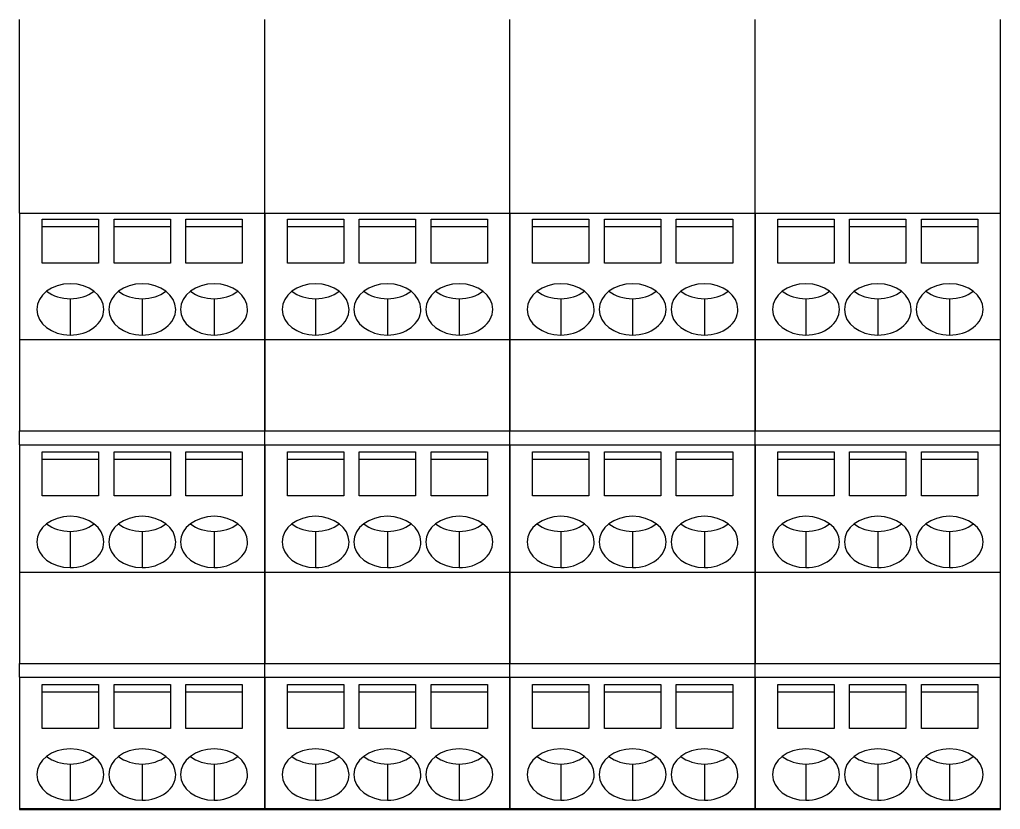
# Model space of a CAD drawing. Header units: millimetres. Extents: x 2268 to 4339, y 1619 to 2163.
# Drawn here: x 2942 to 3075.3, y 1775.4 to 1882.7 of the extents above; entities that cross this region are included whole.
import ezdxf

# ---------------------------------------------------------------- set-up
doc = ezdxf.new("R2010")
doc.units = ezdxf.units.MM

msp = doc.modelspace()

# ---------------------------------------------------------------- linework, layer by layer
for p, q in [((2941.98, 1856.36), (2941.98, 1882.66)), ((2975.31, 1856.36), (2975.31, 1882.66)), ((2975.31, 1856.36), (2975.31, 1882.66)), ((3008.63, 1856.36), (3008.63, 1882.66)), ((3008.63, 1856.36), (3008.63, 1882.66)), ((3041.96, 1856.36), (3041.96, 1882.66)), ((3041.96, 1856.36), (3041.96, 1882.66)), ((3075.29, 1856.36), (3075.29, 1882.66)), ((2941.98, 1856.36), (2975.31, 1856.36)), ((2941.98, 1856.36), (2941.98, 1839.2)), ((2975.31, 1839.2), (2975.31, 1856.36)), ((2975.31, 1856.36), (3008.63, 1856.36)), ((2975.31, 1856.36), (2975.31, 1839.2)), ((3008.63, 1839.2), (3008.63, 1856.36)), ((3008.63, 1856.36), (3041.96, 1856.36)), ((3008.63, 1856.36), (3008.63, 1839.2)), ((3041.96, 1839.2), (3041.96, 1856.36)), ((3041.96, 1856.36), (3075.29, 1856.36)), ((3041.96, 1856.36), (3041.96, 1839.2)), ((3075.29, 1839.2), (3075.29, 1856.36)), ((2945.04, 1855.56), (2952.7, 1855.56)), ((2945.04, 1849.58), (2945.04, 1855.56)), ((2952.7, 1854.5), (2945.04, 1854.5)), ((2952.7, 1855.56), (2952.7, 1849.58)), ((2954.81, 1855.56), (2962.47, 1855.56)), ((2954.81, 1849.58), (2954.81, 1855.56)), ((2962.47, 1854.5), (2954.81, 1854.5)), ((2962.47, 1855.56), (2962.47, 1849.58)), ((2964.58, 1855.56), (2972.24, 1855.56)), ((2964.58, 1849.58), (2964.58, 1855.56)), ((2972.24, 1854.5), (2964.58, 1854.5)), ((2972.24, 1855.56), (2972.24, 1849.58)), ((2978.37, 1855.56), (2986.03, 1855.56)), ((2978.37, 1849.58), (2978.37, 1855.56)), ((2986.03, 1854.5), (2978.37, 1854.5)), ((2986.03, 1855.56), (2986.03, 1849.58)), ((2988.14, 1855.56), (2995.8, 1855.56)), ((2988.14, 1849.58), (2988.14, 1855.56)), ((2995.8, 1854.5), (2988.14, 1854.5)), ((2995.8, 1855.56), (2995.8, 1849.58)), ((2997.91, 1855.56), (3005.57, 1855.56)), ((2997.91, 1849.58), (2997.91, 1855.56)), ((3005.57, 1854.5), (2997.91, 1854.5)), ((3005.57, 1855.56), (3005.57, 1849.58)), ((3011.7, 1855.56), (3019.36, 1855.56)), ((3011.7, 1849.58), (3011.7, 1855.56)), ((3019.36, 1854.5), (3011.7, 1854.5)), ((3019.36, 1855.56), (3019.36, 1849.58)), ((3021.47, 1855.56), (3029.13, 1855.56)), ((3021.47, 1849.58), (3021.47, 1855.56)), ((3029.13, 1854.5), (3021.47, 1854.5)), ((3029.13, 1855.56), (3029.13, 1849.58)), ((3031.24, 1855.56), (3038.9, 1855.56)), ((3031.24, 1849.58), (3031.24, 1855.56)), ((3038.9, 1854.5), (3031.24, 1854.5)), ((3038.9, 1855.56), (3038.9, 1849.58)), ((3045.03, 1855.56), (3052.69, 1855.56)), ((3045.03, 1849.58), (3045.03, 1855.56)), ((3052.69, 1854.5), (3045.03, 1854.5)), ((3052.69, 1855.56), (3052.69, 1849.58)), ((3054.79, 1855.56), (3062.46, 1855.56)), ((3054.79, 1849.58), (3054.79, 1855.56)), ((3062.46, 1854.5), (3054.79, 1854.5)), ((3062.46, 1855.56), (3062.46, 1849.58)), ((3064.56, 1855.56), (3072.23, 1855.56)), ((3064.56, 1849.58), (3064.56, 1855.56)), ((3072.23, 1854.5), (3064.56, 1854.5)), ((3072.23, 1855.56), (3072.23, 1849.58)), ((2952.7, 1849.58), (2945.04, 1849.58)), ((2962.47, 1849.58), (2954.81, 1849.58)), ((2972.24, 1849.58), (2964.58, 1849.58)), ((2986.03, 1849.58), (2978.37, 1849.58)), ((2995.8, 1849.58), (2988.14, 1849.58)), ((3005.57, 1849.58), (2997.91, 1849.58)), ((3019.36, 1849.58), (3011.7, 1849.58)), ((3029.13, 1849.58), (3021.47, 1849.58)), ((3038.9, 1849.58), (3031.24, 1849.58)), ((3052.69, 1849.58), (3045.03, 1849.58)), ((3062.46, 1849.58), (3054.79, 1849.58)), ((3072.23, 1849.58), (3064.56, 1849.58)), ((2948.87, 1844.74), (2948.87, 1839.82)), ((2958.64, 1844.74), (2958.64, 1839.82)), ((2968.41, 1844.74), (2968.41, 1839.82)), ((2982.2, 1844.74), (2982.2, 1839.82)), ((2991.97, 1844.74), (2991.97, 1839.82)), ((3001.74, 1844.74), (3001.74, 1839.82)), ((3015.53, 1844.74), (3015.53, 1839.82)), ((3025.3, 1844.74), (3025.3, 1839.82)), ((3035.07, 1844.74), (3035.07, 1839.82)), ((3048.86, 1844.74), (3048.86, 1839.82)), ((3058.63, 1844.74), (3058.63, 1839.82)), ((3068.39, 1844.74), (3068.39, 1839.82)), ((2941.98, 1839.2), (2975.31, 1839.2)), ((2941.98, 1839.2), (2941.98, 1826.78)), ((2975.31, 1826.78), (2975.31, 1839.2)), ((2975.31, 1839.2), (3008.63, 1839.2)), ((2975.31, 1839.2), (2975.31, 1826.78)), ((3008.63, 1826.78), (3008.63, 1839.2)), ((3008.63, 1839.2), (3041.96, 1839.2)), ((3008.63, 1839.2), (3008.63, 1826.78)), ((3041.96, 1826.78), (3041.96, 1839.2)), ((3041.96, 1839.2), (3075.29, 1839.2)), ((3041.96, 1839.2), (3041.96, 1826.78)), ((3075.29, 1826.78), (3075.29, 1839.2)), ((2941.98, 1826.78), (2975.31, 1826.78)), ((2941.98, 1824.92), (2941.98, 1826.78)), ((2975.31, 1824.92), (2975.31, 1826.78)), ((2975.31, 1826.78), (3008.63, 1826.78)), ((2975.31, 1824.92), (2975.31, 1826.78)), ((3008.63, 1824.92), (3008.63, 1826.78)), ((3008.63, 1826.78), (3041.96, 1826.78)), ((3008.63, 1824.92), (3008.63, 1826.78)), ((3041.96, 1824.92), (3041.96, 1826.78)), ((3041.96, 1826.78), (3075.29, 1826.78)), ((3041.96, 1824.92), (3041.96, 1826.78)), ((3075.29, 1824.92), (3075.29, 1826.78)), ((2941.98, 1824.92), (2975.31, 1824.92)), ((2941.98, 1824.92), (2941.98, 1807.59)), ((2945.04, 1823.95), (2952.7, 1823.95)), ((2945.04, 1817.97), (2945.04, 1823.95)), ((2952.7, 1823.95), (2952.7, 1817.97)), ((2954.81, 1823.95), (2962.47, 1823.95)), ((2954.81, 1817.97), (2954.81, 1823.95)), ((2962.47, 1823.95), (2962.47, 1817.97)), ((2964.58, 1823.95), (2972.24, 1823.95)), ((2964.58, 1817.97), (2964.58, 1823.95)), ((2972.24, 1823.95), (2972.24, 1817.97)), ((2975.31, 1807.59), (2975.31, 1824.92)), ((2975.31, 1824.92), (3008.63, 1824.92)), ((2975.31, 1824.92), (2975.31, 1807.59)), ((2978.37, 1823.95), (2986.03, 1823.95)), ((2978.37, 1817.97), (2978.37, 1823.95)), ((2986.03, 1823.95), (2986.03, 1817.97)), ((2988.14, 1823.95), (2995.8, 1823.95)), ((2988.14, 1817.97), (2988.14, 1823.95)), ((2995.8, 1823.95), (2995.8, 1817.97)), ((2997.91, 1823.95), (3005.57, 1823.95)), ((2997.91, 1817.97), (2997.91, 1823.95)), ((3005.57, 1823.95), (3005.57, 1817.97)), ((3008.63, 1807.59), (3008.63, 1824.92)), ((3008.63, 1824.92), (3041.96, 1824.92)), ((3008.63, 1824.92), (3008.63, 1807.59)), ((3011.7, 1823.95), (3019.36, 1823.95)), ((3011.7, 1817.97), (3011.7, 1823.95)), ((3019.36, 1823.95), (3019.36, 1817.97)), ((3021.47, 1823.95), (3029.13, 1823.95)), ((3021.47, 1817.97), (3021.47, 1823.95)), ((3029.13, 1823.95), (3029.13, 1817.97)), ((3031.24, 1823.95), (3038.9, 1823.95)), ((3031.24, 1817.97), (3031.24, 1823.95)), ((3038.9, 1823.95), (3038.9, 1817.97)), ((3041.96, 1807.59), (3041.96, 1824.92)), ((3041.96, 1824.92), (3075.29, 1824.92)), ((3041.96, 1824.92), (3041.96, 1807.59)), ((3045.03, 1823.95), (3052.69, 1823.95)), ((3045.03, 1817.97), (3045.03, 1823.95)), ((3052.69, 1823.95), (3052.69, 1817.97)), ((3054.79, 1823.95), (3062.46, 1823.95)), ((3054.79, 1817.97), (3054.79, 1823.95)), ((3062.46, 1823.95), (3062.46, 1817.97)), ((3064.56, 1823.95), (3072.23, 1823.95)), ((3064.56, 1817.97), (3064.56, 1823.95)), ((3072.23, 1823.95), (3072.23, 1817.97)), ((3075.29, 1807.59), (3075.29, 1824.92)), ((2952.7, 1822.9), (2945.04, 1822.9)), ((2962.47, 1822.9), (2954.81, 1822.9)), ((2972.24, 1822.9), (2964.58, 1822.9)), ((2986.03, 1822.9), (2978.37, 1822.9)), ((2995.8, 1822.9), (2988.14, 1822.9)), ((3005.57, 1822.9), (2997.91, 1822.9)), ((3019.36, 1822.9), (3011.7, 1822.9)), ((3029.13, 1822.9), (3021.47, 1822.9)), ((3038.9, 1822.9), (3031.24, 1822.9)), ((3052.69, 1822.9), (3045.03, 1822.9)), ((3062.46, 1822.9), (3054.79, 1822.9)), ((3072.23, 1822.9), (3064.56, 1822.9)), ((2952.7, 1817.97), (2945.04, 1817.97)), ((2962.47, 1817.97), (2954.81, 1817.97)), ((2972.24, 1817.97), (2964.58, 1817.97)), ((2986.03, 1817.97), (2978.37, 1817.97)), ((2995.8, 1817.97), (2988.14, 1817.97)), ((3005.57, 1817.97), (2997.91, 1817.97)), ((3019.36, 1817.97), (3011.7, 1817.97)), ((3029.13, 1817.97), (3021.47, 1817.97)), ((3038.9, 1817.97), (3031.24, 1817.97)), ((3052.69, 1817.97), (3045.03, 1817.97)), ((3062.46, 1817.97), (3054.79, 1817.97)), ((3072.23, 1817.97), (3064.56, 1817.97)), ((2948.87, 1813.14), (2948.87, 1808.21)), ((2958.64, 1813.14), (2958.64, 1808.21)), ((2968.41, 1813.14), (2968.41, 1808.21)), ((2982.2, 1813.14), (2982.2, 1808.21)), ((2991.97, 1813.14), (2991.97, 1808.21)), ((3001.74, 1813.14), (3001.74, 1808.21)), ((3015.53, 1813.14), (3015.53, 1808.21)), ((3025.3, 1813.14), (3025.3, 1808.21)), ((3035.07, 1813.14), (3035.07, 1808.21)), ((3048.86, 1813.14), (3048.86, 1808.21)), ((3058.63, 1813.14), (3058.63, 1808.21)), ((3068.39, 1813.14), (3068.39, 1808.21)), ((2941.98, 1807.59), (2975.31, 1807.59)), ((2941.98, 1807.59), (2941.98, 1795.18)), ((2975.31, 1795.18), (2975.31, 1807.59)), ((2975.31, 1807.59), (3008.63, 1807.59)), ((2975.31, 1807.59), (2975.31, 1795.18)), ((3008.63, 1795.18), (3008.63, 1807.59)), ((3008.63, 1807.59), (3041.96, 1807.59)), ((3008.63, 1807.59), (3008.63, 1795.18)), ((3041.96, 1795.18), (3041.96, 1807.59)), ((3041.96, 1807.59), (3075.29, 1807.59)), ((3041.96, 1807.59), (3041.96, 1795.18)), ((3075.29, 1795.18), (3075.29, 1807.59)), ((2941.98, 1795.18), (2975.31, 1795.18)), ((2941.98, 1793.32), (2941.98, 1795.18)), ((2975.31, 1793.32), (2975.31, 1795.18)), ((2975.31, 1795.18), (3008.63, 1795.18)), ((2975.31, 1793.32), (2975.31, 1795.18)), ((3008.63, 1793.32), (3008.63, 1795.18)), ((3008.63, 1795.18), (3041.96, 1795.18)), ((3008.63, 1793.32), (3008.63, 1795.18)), ((3041.96, 1793.32), (3041.96, 1795.18)), ((3041.96, 1795.18), (3075.29, 1795.18)), ((3041.96, 1793.32), (3041.96, 1795.18)), ((3075.29, 1793.32), (3075.29, 1795.18)), ((2941.98, 1793.32), (2975.31, 1793.32)), ((2941.98, 1793.32), (2941.98, 1775.48)), ((2975.31, 1775.48), (2975.31, 1793.32)), ((2975.31, 1793.32), (3008.63, 1793.32)), ((2975.31, 1793.32), (2975.31, 1775.48)), ((3008.63, 1775.48), (3008.63, 1793.32)), ((3008.63, 1793.32), (3041.96, 1793.32)), ((3008.63, 1793.32), (3008.63, 1775.48)), ((3041.96, 1775.48), (3041.96, 1793.32)), ((3041.96, 1793.32), (3075.29, 1793.32)), ((3041.96, 1793.32), (3041.96, 1775.48)), ((3075.29, 1775.48), (3075.29, 1793.32)), ((2945.04, 1792.35), (2952.7, 1792.35)), ((2945.04, 1786.37), (2945.04, 1792.35)), ((2952.7, 1792.35), (2952.7, 1786.37)), ((2954.81, 1792.35), (2962.47, 1792.35)), ((2954.81, 1786.37), (2954.81, 1792.35)), ((2962.47, 1792.35), (2962.47, 1786.37)), ((2964.58, 1792.35), (2972.24, 1792.35)), ((2964.58, 1786.37), (2964.58, 1792.35)), ((2972.24, 1792.35), (2972.24, 1786.37)), ((2978.37, 1792.35), (2986.03, 1792.35)), ((2978.37, 1786.37), (2978.37, 1792.35)), ((2986.03, 1792.35), (2986.03, 1786.37)), ((2988.14, 1792.35), (2995.8, 1792.35)), ((2988.14, 1786.37), (2988.14, 1792.35)), ((2995.8, 1792.35), (2995.8, 1786.37)), ((2997.91, 1792.35), (3005.57, 1792.35)), ((2997.91, 1786.37), (2997.91, 1792.35)), ((3005.57, 1792.35), (3005.57, 1786.37)), ((3011.7, 1792.35), (3019.36, 1792.35)), ((3011.7, 1786.37), (3011.7, 1792.35)), ((3019.36, 1792.35), (3019.36, 1786.37)), ((3021.47, 1792.35), (3029.13, 1792.35)), ((3021.47, 1786.37), (3021.47, 1792.35)), ((3029.13, 1792.35), (3029.13, 1786.37)), ((3031.24, 1792.35), (3038.9, 1792.35)), ((3031.24, 1786.37), (3031.24, 1792.35)), ((3038.9, 1792.35), (3038.9, 1786.37)), ((3045.03, 1792.35), (3052.69, 1792.35)), ((3045.03, 1786.37), (3045.03, 1792.35)), ((3052.69, 1792.35), (3052.69, 1786.37)), ((3054.79, 1792.35), (3062.46, 1792.35)), ((3054.79, 1786.37), (3054.79, 1792.35)), ((3062.46, 1792.35), (3062.46, 1786.37)), ((3064.56, 1792.35), (3072.23, 1792.35)), ((3064.56, 1786.37), (3064.56, 1792.35)), ((3072.23, 1792.35), (3072.23, 1786.37)), ((2952.7, 1791.29), (2945.04, 1791.29)), ((2962.47, 1791.29), (2954.81, 1791.29)), ((2972.24, 1791.29), (2964.58, 1791.29)), ((2986.03, 1791.29), (2978.37, 1791.29)), ((2995.8, 1791.29), (2988.14, 1791.29)), ((3005.57, 1791.29), (2997.91, 1791.29)), ((3019.36, 1791.29), (3011.7, 1791.29)), ((3029.13, 1791.29), (3021.47, 1791.29)), ((3038.9, 1791.29), (3031.24, 1791.29)), ((3052.69, 1791.29), (3045.03, 1791.29)), ((3062.46, 1791.29), (3054.79, 1791.29)), ((3072.23, 1791.29), (3064.56, 1791.29)), ((2952.7, 1786.37), (2945.04, 1786.37)), ((2962.47, 1786.37), (2954.81, 1786.37)), ((2972.24, 1786.37), (2964.58, 1786.37)), ((2986.03, 1786.37), (2978.37, 1786.37)), ((2995.8, 1786.37), (2988.14, 1786.37)), ((3005.57, 1786.37), (2997.91, 1786.37)), ((3019.36, 1786.37), (3011.7, 1786.37)), ((3029.13, 1786.37), (3021.47, 1786.37)), ((3038.9, 1786.37), (3031.24, 1786.37)), ((3052.69, 1786.37), (3045.03, 1786.37)), ((3062.46, 1786.37), (3054.79, 1786.37)), ((3072.23, 1786.37), (3064.56, 1786.37)), ((2948.87, 1781.54), (2948.87, 1776.61)), ((2958.64, 1781.54), (2958.64, 1776.61)), ((2968.41, 1781.54), (2968.41, 1776.61)), ((2982.2, 1781.54), (2982.2, 1776.61)), ((2991.97, 1781.54), (2991.97, 1776.61)), ((3001.74, 1781.54), (3001.74, 1776.61)), ((3015.53, 1781.54), (3015.53, 1776.61)), ((3025.3, 1781.54), (3025.3, 1776.61)), ((3035.07, 1781.54), (3035.07, 1776.61)), ((3048.86, 1781.54), (3048.86, 1776.61)), ((3058.63, 1781.54), (3058.63, 1776.61)), ((3068.39, 1781.54), (3068.39, 1776.61)), ((2941.98, 1775.48), (2975.31, 1775.48)), ((2941.98, 1775.48), (2941.98, 1775.37)), ((2941.98, 1775.37), (2975.31, 1775.37)), ((2975.31, 1775.37), (2975.31, 1775.48)), ((2975.31, 1775.48), (3008.63, 1775.48)), ((2975.31, 1775.48), (2975.31, 1775.37)), ((2975.31, 1775.37), (3008.63, 1775.37)), ((3008.63, 1775.37), (3008.63, 1775.48)), ((3008.63, 1775.48), (3041.96, 1775.48)), ((3008.63, 1775.48), (3008.63, 1775.37)), ((3008.63, 1775.37), (3041.96, 1775.37)), ((3041.96, 1775.37), (3041.96, 1775.48)), ((3041.96, 1775.48), (3075.29, 1775.48)), ((3041.96, 1775.48), (3041.96, 1775.37)), ((3041.96, 1775.37), (3075.29, 1775.37)), ((3075.29, 1775.37), (3075.29, 1775.48))]:
    msp.add_line(p, q)
for centre, major_axis, start_param, end_param in [((2948.87, 1843.3), (-4.55, 0), -1.570796, 0), ((2948.87, 1843.3), (-4.55, 0), 3.141593, 4.712389), ((2958.64, 1843.3), (-4.55, 0), -1.570796, 0), ((2958.64, 1843.3), (-4.55, 0), 3.141593, 4.712389), ((2968.41, 1843.3), (-4.55, 0), -1.570796, 0), ((2968.41, 1843.3), (-4.55, 0), 3.141593, 4.712389), ((2982.2, 1843.3), (-4.55, 0), -1.570796, 0), ((2982.2, 1843.3), (-4.55, 0), 3.141593, 4.712389), ((2991.97, 1843.3), (-4.55, 0), -1.570796, 0), ((2991.97, 1843.3), (-4.55, 0), 3.141593, 4.712389), ((3001.74, 1843.3), (-4.55, 0), -1.570796, 0), ((3001.74, 1843.3), (-4.55, 0), 3.141593, 4.712389), ((3015.53, 1843.3), (-4.55, 0), -1.570796, 0), ((3015.53, 1843.3), (-4.55, 0), 3.141593, 4.712389), ((3025.3, 1843.3), (-4.55, 0), -1.570796, 0), ((3025.3, 1843.3), (-4.55, 0), 3.141593, 4.712389), ((3035.07, 1843.3), (-4.55, 0), -1.570796, 0), ((3035.07, 1843.3), (-4.55, 0), 3.141593, 4.712389), ((3048.86, 1843.3), (-4.55, 0), -1.570796, 0), ((3048.86, 1843.3), (-4.55, 0), 3.141593, 4.712389), ((3058.63, 1843.3), (-4.55, 0), -1.570796, 0), ((3058.63, 1843.3), (-4.55, 0), 3.141593, 4.712389), ((3068.39, 1843.3), (-4.55, 0), -1.570796, 0), ((3068.39, 1843.3), (-4.55, 0), 3.141593, 4.712389), ((2948.87, 1848.23), (4.55, 0), -2.35691, -1.570796), ((2948.87, 1848.23), (4.55, 0), -1.570796, -0.784682), ((2958.64, 1848.23), (4.55, 0), -2.35691, -1.570796), ((2958.64, 1848.23), (4.55, 0), -1.570796, -0.784682), ((2968.41, 1848.23), (4.55, 0), -2.35691, -1.570796), ((2968.41, 1848.23), (4.55, 0), -1.570796, -0.784682), ((2982.2, 1848.23), (4.55, 0), -2.35691, -1.570796), ((2982.2, 1848.23), (4.55, 0), -1.570796, -0.784682), ((2991.97, 1848.23), (4.55, 0), -2.35691, -1.570796), ((2991.97, 1848.23), (4.55, 0), -1.570796, -0.784682), ((3001.74, 1848.23), (4.55, 0), -2.35691, -1.570796), ((3001.74, 1848.23), (4.55, 0), -1.570796, -0.784682), ((3015.53, 1848.23), (4.55, 0), -2.35691, -1.570796), ((3015.53, 1848.23), (4.55, 0), -1.570796, -0.784682), ((3025.3, 1848.23), (4.55, 0), -2.35691, -1.570796), ((3025.3, 1848.23), (4.55, 0), -1.570796, -0.784682), ((3035.07, 1848.23), (4.55, 0), -2.35691, -1.570796), ((3035.07, 1848.23), (4.55, 0), -1.570796, -0.784682), ((3048.86, 1848.23), (4.55, 0), -2.35691, -1.570796), ((3048.86, 1848.23), (4.55, 0), -1.570796, -0.784682), ((3058.63, 1848.23), (4.55, 0), -2.35691, -1.570796), ((3058.63, 1848.23), (4.55, 0), -1.570796, -0.784682), ((3068.39, 1848.23), (4.55, 0), -2.35691, -1.570796), ((3068.39, 1848.23), (4.55, 0), -1.570796, -0.784682), ((2948.87, 1843.3), (-4.55, 0), 0, 1.570796), ((2948.87, 1843.3), (-4.55, 0), 1.570796, 3.141593), ((2958.64, 1843.3), (-4.55, 0), 0, 1.570796), ((2958.64, 1843.3), (-4.55, 0), 1.570796, 3.141593), ((2968.41, 1843.3), (-4.55, 0), 0, 1.570796), ((2968.41, 1843.3), (-4.55, 0), 1.570796, 3.141593), ((2982.2, 1843.3), (-4.55, 0), 0, 1.570796), ((2982.2, 1843.3), (-4.55, 0), 1.570796, 3.141593), ((2991.97, 1843.3), (-4.55, 0), 0, 1.570796), ((2991.97, 1843.3), (-4.55, 0), 1.570796, 3.141593), ((3001.74, 1843.3), (-4.55, 0), 0, 1.570796), ((3001.74, 1843.3), (-4.55, 0), 1.570796, 3.141593), ((3015.53, 1843.3), (-4.55, 0), 0, 1.570796), ((3015.53, 1843.3), (-4.55, 0), 1.570796, 3.141593), ((3025.3, 1843.3), (-4.55, 0), 0, 1.570796), ((3025.3, 1843.3), (-4.55, 0), 1.570796, 3.141593), ((3035.07, 1843.3), (-4.55, 0), 0, 1.570796), ((3035.07, 1843.3), (-4.55, 0), 1.570796, 3.141593), ((3048.86, 1843.3), (-4.55, 0), 0, 1.570796), ((3048.86, 1843.3), (-4.55, 0), 1.570796, 3.141593), ((3058.63, 1843.3), (-4.55, 0), 0, 1.570796), ((3058.63, 1843.3), (-4.55, 0), 1.570796, 3.141593), ((3068.39, 1843.3), (-4.55, 0), 0, 1.570796), ((3068.39, 1843.3), (-4.55, 0), 1.570796, 3.141593), ((2948.87, 1811.7), (-4.55, 0), -1.570796, 0), ((2948.87, 1811.7), (-4.55, 0), 3.141593, 4.712389), ((2958.64, 1811.7), (-4.55, 0), -1.570796, 0), ((2958.64, 1811.7), (-4.55, 0), 3.141593, 4.712389), ((2968.41, 1811.7), (-4.55, 0), -1.570796, 0), ((2968.41, 1811.7), (-4.55, 0), 3.141593, 4.712389), ((2982.2, 1811.7), (-4.55, 0), -1.570796, 0), ((2982.2, 1811.7), (-4.55, 0), 3.141593, 4.712389), ((2991.97, 1811.7), (-4.55, 0), -1.570796, 0), ((2991.97, 1811.7), (-4.55, 0), 3.141593, 4.712389), ((3001.74, 1811.7), (-4.55, 0), -1.570796, 0), ((3001.74, 1811.7), (-4.55, 0), 3.141593, 4.712389), ((3015.53, 1811.7), (-4.55, 0), -1.570796, 0), ((3015.53, 1811.7), (-4.55, 0), 3.141593, 4.712389), ((3025.3, 1811.7), (-4.55, 0), -1.570796, 0), ((3025.3, 1811.7), (-4.55, 0), 3.141593, 4.712389), ((3035.07, 1811.7), (-4.55, 0), -1.570796, 0), ((3035.07, 1811.7), (-4.55, 0), 3.141593, 4.712389), ((3048.86, 1811.7), (-4.55, 0), -1.570796, 0), ((3048.86, 1811.7), (-4.55, 0), 3.141593, 4.712389), ((3058.63, 1811.7), (-4.55, 0), -1.570796, 0), ((3058.63, 1811.7), (-4.55, 0), 3.141593, 4.712389), ((3068.39, 1811.7), (-4.55, 0), -1.570796, 0), ((3068.39, 1811.7), (-4.55, 0), 3.141593, 4.712389), ((2948.87, 1816.62), (4.55, 0), -2.35691, -1.570796), ((2948.87, 1816.62), (4.55, 0), -1.570796, -0.784682), ((2958.64, 1816.62), (4.55, 0), -2.35691, -1.570796), ((2958.64, 1816.62), (4.55, 0), -1.570796, -0.784682), ((2968.41, 1816.62), (4.55, 0), -2.35691, -1.570796), ((2968.41, 1816.62), (4.55, 0), -1.570796, -0.784682), ((2982.2, 1816.62), (4.55, 0), -2.35691, -1.570796), ((2982.2, 1816.62), (4.55, 0), -1.570796, -0.784682), ((2991.97, 1816.62), (4.55, 0), -2.35691, -1.570796), ((2991.97, 1816.62), (4.55, 0), -1.570796, -0.784682), ((3001.74, 1816.62), (4.55, 0), -2.35691, -1.570796), ((3001.74, 1816.62), (4.55, 0), -1.570796, -0.784682), ((3015.53, 1816.62), (4.55, 0), -2.35691, -1.570796), ((3015.53, 1816.62), (4.55, 0), -1.570796, -0.784682), ((3025.3, 1816.62), (4.55, 0), -2.35691, -1.570796), ((3025.3, 1816.62), (4.55, 0), -1.570796, -0.784682), ((3035.07, 1816.62), (4.55, 0), -2.35691, -1.570796), ((3035.07, 1816.62), (4.55, 0), -1.570796, -0.784682), ((3048.86, 1816.62), (4.55, 0), -2.35691, -1.570796), ((3048.86, 1816.62), (4.55, 0), -1.570796, -0.784682), ((3058.63, 1816.62), (4.55, 0), -2.35691, -1.570796), ((3058.63, 1816.62), (4.55, 0), -1.570796, -0.784682), ((3068.39, 1816.62), (4.55, 0), -2.35691, -1.570796), ((3068.39, 1816.62), (4.55, 0), -1.570796, -0.784682), ((2948.87, 1811.7), (-4.55, 0), 0, 1.570796), ((2948.87, 1811.7), (-4.55, 0), 1.570796, 3.141593), ((2958.64, 1811.7), (-4.55, 0), 0, 1.570796), ((2958.64, 1811.7), (-4.55, 0), 1.570796, 3.141593), ((2968.41, 1811.7), (-4.55, 0), 0, 1.570796), ((2968.41, 1811.7), (-4.55, 0), 1.570796, 3.141593), ((2982.2, 1811.7), (-4.55, 0), 0, 1.570796), ((2982.2, 1811.7), (-4.55, 0), 1.570796, 3.141593), ((2991.97, 1811.7), (-4.55, 0), 0, 1.570796), ((2991.97, 1811.7), (-4.55, 0), 1.570796, 3.141593), ((3001.74, 1811.7), (-4.55, 0), 0, 1.570796), ((3001.74, 1811.7), (-4.55, 0), 1.570796, 3.141593), ((3015.53, 1811.7), (-4.55, 0), 0, 1.570796), ((3015.53, 1811.7), (-4.55, 0), 1.570796, 3.141593), ((3025.3, 1811.7), (-4.55, 0), 0, 1.570796), ((3025.3, 1811.7), (-4.55, 0), 1.570796, 3.141593), ((3035.07, 1811.7), (-4.55, 0), 0, 1.570796), ((3035.07, 1811.7), (-4.55, 0), 1.570796, 3.141593), ((3048.86, 1811.7), (-4.55, 0), 0, 1.570796), ((3048.86, 1811.7), (-4.55, 0), 1.570796, 3.141593), ((3058.63, 1811.7), (-4.55, 0), 0, 1.570796), ((3058.63, 1811.7), (-4.55, 0), 1.570796, 3.141593), ((3068.39, 1811.7), (-4.55, 0), 0, 1.570796), ((3068.39, 1811.7), (-4.55, 0), 1.570796, 3.141593), ((2948.87, 1780.1), (-4.55, 0), -1.570796, 0), ((2948.87, 1785.02), (4.55, 0), -2.35691, -1.570796), ((2948.87, 1780.1), (-4.55, 0), 3.141593, 4.712389), ((2948.87, 1785.02), (4.55, 0), -1.570796, -0.784682), ((2958.64, 1780.1), (-4.55, 0), -1.570796, 0), ((2958.64, 1785.02), (4.55, 0), -2.35691, -1.570796), ((2958.64, 1780.1), (-4.55, 0), 3.141593, 4.712389), ((2958.64, 1785.02), (4.55, 0), -1.570796, -0.784682), ((2968.41, 1780.1), (-4.55, 0), -1.570796, 0), ((2968.41, 1785.02), (4.55, 0), -2.35691, -1.570796), ((2968.41, 1780.1), (-4.55, 0), 3.141593, 4.712389), ((2968.41, 1785.02), (4.55, 0), -1.570796, -0.784682), ((2982.2, 1780.1), (-4.55, 0), -1.570796, 0), ((2982.2, 1785.02), (4.55, 0), -2.35691, -1.570796), ((2982.2, 1780.1), (-4.55, 0), 3.141593, 4.712389), ((2982.2, 1785.02), (4.55, 0), -1.570796, -0.784682), ((2991.97, 1780.1), (-4.55, 0), -1.570796, 0), ((2991.97, 1785.02), (4.55, 0), -2.35691, -1.570796), ((2991.97, 1780.1), (-4.55, 0), 3.141593, 4.712389), ((2991.97, 1785.02), (4.55, 0), -1.570796, -0.784682), ((3001.74, 1780.1), (-4.55, 0), -1.570796, 0), ((3001.74, 1785.02), (4.55, 0), -2.35691, -1.570796), ((3001.74, 1780.1), (-4.55, 0), 3.141593, 4.712389), ((3001.74, 1785.02), (4.55, 0), -1.570796, -0.784682), ((3015.53, 1780.1), (-4.55, 0), -1.570796, 0), ((3015.53, 1785.02), (4.55, 0), -2.35691, -1.570796), ((3015.53, 1780.1), (-4.55, 0), 3.141593, 4.712389), ((3015.53, 1785.02), (4.55, 0), -1.570796, -0.784682), ((3025.3, 1780.1), (-4.55, 0), -1.570796, 0), ((3025.3, 1785.02), (4.55, 0), -2.35691, -1.570796), ((3025.3, 1780.1), (-4.55, 0), 3.141593, 4.712389), ((3025.3, 1785.02), (4.55, 0), -1.570796, -0.784682), ((3035.07, 1780.1), (-4.55, 0), -1.570796, 0), ((3035.07, 1785.02), (4.55, 0), -2.35691, -1.570796), ((3035.07, 1780.1), (-4.55, 0), 3.141593, 4.712389), ((3035.07, 1785.02), (4.55, 0), -1.570796, -0.784682), ((3048.86, 1780.1), (-4.55, 0), -1.570796, 0), ((3048.86, 1785.02), (4.55, 0), -2.35691, -1.570796), ((3048.86, 1780.1), (-4.55, 0), 3.141593, 4.712389), ((3048.86, 1785.02), (4.55, 0), -1.570796, -0.784682), ((3058.63, 1780.1), (-4.55, 0), -1.570796, 0), ((3058.63, 1785.02), (4.55, 0), -2.35691, -1.570796), ((3058.63, 1780.1), (-4.55, 0), 3.141593, 4.712389), ((3058.63, 1785.02), (4.55, 0), -1.570796, -0.784682), ((3068.39, 1780.1), (-4.55, 0), -1.570796, 0), ((3068.39, 1785.02), (4.55, 0), -2.35691, -1.570796), ((3068.39, 1780.1), (-4.55, 0), 3.141593, 4.712389), ((3068.39, 1785.02), (4.55, 0), -1.570796, -0.784682), ((2948.87, 1780.1), (-4.55, 0), 0, 1.570796), ((2948.87, 1780.1), (-4.55, 0), 1.570796, 3.141593), ((2958.64, 1780.1), (-4.55, 0), 0, 1.570796), ((2958.64, 1780.1), (-4.55, 0), 1.570796, 3.141593), ((2968.41, 1780.1), (-4.55, 0), 0, 1.570796), ((2968.41, 1780.1), (-4.55, 0), 1.570796, 3.141593), ((2982.2, 1780.1), (-4.55, 0), 0, 1.570796), ((2982.2, 1780.1), (-4.55, 0), 1.570796, 3.141593), ((2991.97, 1780.1), (-4.55, 0), 0, 1.570796), ((2991.97, 1780.1), (-4.55, 0), 1.570796, 3.141593), ((3001.74, 1780.1), (-4.55, 0), 0, 1.570796), ((3001.74, 1780.1), (-4.55, 0), 1.570796, 3.141593), ((3015.53, 1780.1), (-4.55, 0), 0, 1.570796), ((3015.53, 1780.1), (-4.55, 0), 1.570796, 3.141593), ((3025.3, 1780.1), (-4.55, 0), 0, 1.570796), ((3025.3, 1780.1), (-4.55, 0), 1.570796, 3.141593), ((3035.07, 1780.1), (-4.55, 0), 0, 1.570796), ((3035.07, 1780.1), (-4.55, 0), 1.570796, 3.141593), ((3048.86, 1780.1), (-4.55, 0), 0, 1.570796), ((3048.86, 1780.1), (-4.55, 0), 1.570796, 3.141593), ((3058.63, 1780.1), (-4.55, 0), 0, 1.570796), ((3058.63, 1780.1), (-4.55, 0), 1.570796, 3.141593), ((3068.39, 1780.1), (-4.55, 0), 0, 1.570796), ((3068.39, 1780.1), (-4.55, 0), 1.570796, 3.141593)]:
    msp.add_ellipse(centre, major_axis=major_axis, ratio=0.766049, start_param=start_param, end_param=end_param)

doc.saveas('drawing.dxf')
